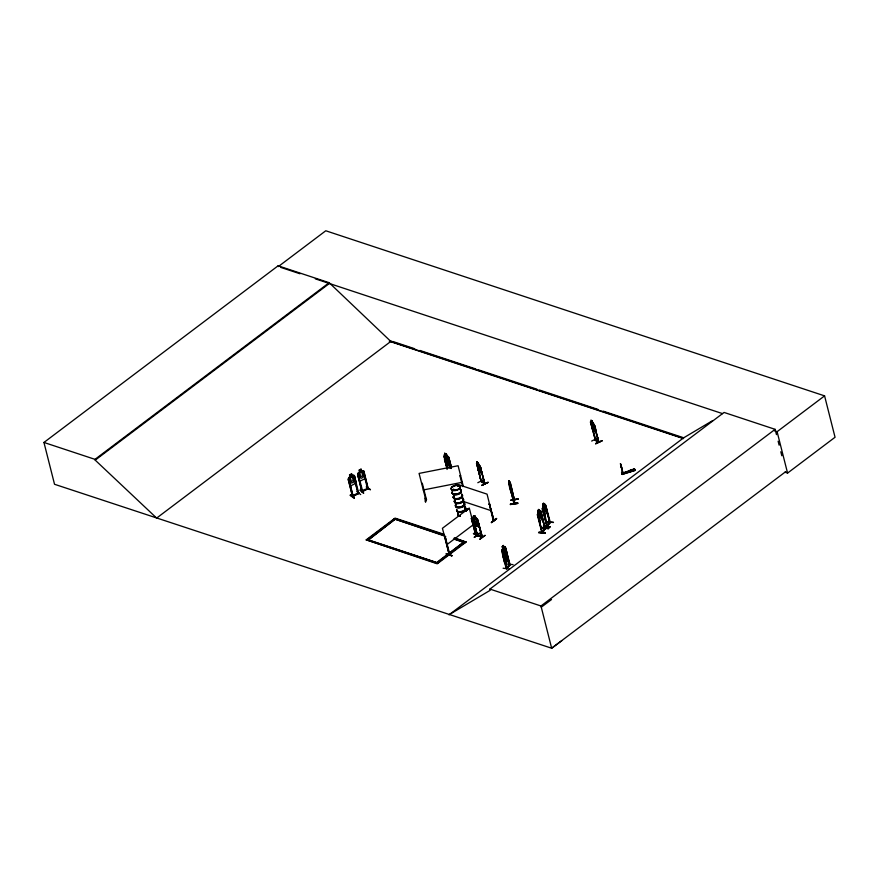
<?xml version="1.0" encoding="UTF-8"?>
<svg xmlns="http://www.w3.org/2000/svg" width="879" height="879" viewBox="0 0 879 879"><rect width="100%" height="100%" fill="white"/><g stroke="black" fill="none" stroke-linecap="round" stroke-linejoin="round"><path stroke-width="1.32" d="M477.813 482.725L484.043 479.484M598.072 437.907L591.677 441.049M450.213 462.695L450.07 464.573L446.06 463.123L444.928 461.014M450.96 468.496L451.103 466.683M472.484 517.874L472.847 517.237L472.419 517.83L474.858 525.488L478.989 526.818L479.077 524.906M478.989 526.818L479.143 524.939M451.773 555.506C434.303 550.43 463.771 559.604 446.433 553.759M506.491 555.319L506.326 557.627L505.249 558.89L504.26 557.934M355.764 481.033L355.566 483.417L350.71 485.856L349.578 484.076L350.71 485.856M365.038 478.681L365.192 476.264L365.038 478.681L360.137 481.088L359.017 479.407M510.073 564.637L505.601 548.046L509.435 565.01C512.16 563.021 505.029 571.361 506.491 567.603M467.914 509.315L465.837 510.941M474.44 537.344L479.385 533.278M514.281 499.624L514.589 499.129L514.248 503.788L509.501 485.351L509.117 480.615L509.007 482.088M509.172 482.769L509.106 481.296M509.468 483.977C508.271 485.79 512.424 496.042 510.875 491.438M514.402 499.865L509.655 481.758L509.622 482.648M509.304 484.9L509.732 481.747M510.545 483.219L514.413 500.173M510.545 488.493L509.732 483.45L514.248 503.744M514.314 499.788L513.94 503.799L509.337 484.197L511.633 489.427L511.358 493.075L510.787 491.449M510.435 504.557C516.885 501.579 523.423 503.282 510.424 504.513M510.963 500.283L518.28 498.986L510.974 500.041M514.336 503.337L513.775 503.14L514.578 499.755M517.742 503.48L510.446 504.315M518.247 499.129L510.952 500.195M511.721 489.966L511.303 493.086L511.358 487.504M633.155 469.397L634.407 468.815L634.671 469.441L621.86 473.473M622.288 474.166L635.22 470.353L622.365 474.396M622.42 474.506L621.75 472.254L621.936 473.495M634.451 469.078L621.728 473.32L621.563 472.528L622.848 472.089L623.035 472.803M634.583 469.298L621.958 473.726M350.26 495.24C351.754 493.339 358.489 502.535 350.26 495.24L354.259 497.756M350.49 494.789L354.226 497.481M363.434 493.24L359.972 489.999L363.785 493.086M622.541 472.353L621.816 472.88L622.31 472.375M622.266 472.693L621.728 472.517M538.882 517.962L539.827 518.907L540.827 517.643L540.948 515.336L538.783 509.38L537.717 510.743L538.234 512.776L537.344 514.852L541.914 532.663L545.112 528.565M537.454 514.841L537.64 513.71M546.914 510.04L547.09 512.479L544.508 515.665L542.288 508.622L545.002 504.282L549.946 522.774L550.342 522.335L547.375 526.092M452.74 490.042L453.245 489.405M453.509 489.845L453.399 489.438M453.443 490.196L453.96 489.46M458.113 486.274L458.541 485.768L458.19 486.296M458.234 485.944L458.398 486.285M504.447 562.12L502.601 554.814L505.59 550.485L506.106 550.847M503.909 547.452L504.711 546.529L501.667 550.858L506.249 568.669L510.018 564.626L509.326 564.318M628.946 471.144L629.76 471.243M629.869 471.177L629.661 471.408M425.216 498.052L425.447 502.019L425.535 497.943M425.469 497.712L425.777 501.865M538.3 512.787L537.915 514.16L542.233 532.641L545.441 528.554M545.002 504.282C543.552 507.381 544.354 500.404 542.618 504.524L547.408 526.092M368.18 488.504L361.873 491.636L357.742 475.078L358.313 474.792L362.587 490.976M362.686 491.449L361.752 490.998L362.357 490.746M368.158 487.999C368.279 489.284 362.137 489.098 361.994 491.757L357.599 473.913L359.566 472.188L358.973 470.111L361.082 469.111L361.544 471.243L362.752 471.408L363.708 475.209L363.093 477.363L361.159 478.33L359.709 477.209L358.753 473.407L359.489 472.155M368.312 488.603L362.148 491.713M503.293 554.133L503.645 552.759M503.623 555.946L503.063 550.704L504.282 549.364L503.129 550.715M538.574 532.608C542.859 530.663 551.331 534.641 538.574 532.553M543.552 525.873L550.21 526.741L543.475 526.334M545.244 532.971L538.695 532.399L545.266 532.905M509.49 569.087L503.118 568.23M465.573 510.611L465.881 511.117M477.704 519.478L482.263 537.311L476.978 535.597L477.033 534.85M476.912 535.608L482.45 537.157L477.715 520.456L481.758 537.179M477.583 535.212L482.285 536.575L481.604 536.575M493.537 520.17L493.449 519.841M542.332 531.674L541.739 532.026L544.936 528.565M544.672 528.378L545.288 527.949L544.892 528.389M547.298 525.576L549.836 522.346L546.694 525.752M546.815 526.356L542.244 508.633M546.848 526.356L550.276 522.368L545.859 505.788L549.727 522.763L545.463 504.568M550.122 521.807L550.309 522.324M352.127 475.88L351.578 473.814L349.501 474.858L350.106 476.923L348.172 478.681L352.567 496.503L348.282 479.813L348.853 479.527L353.105 496.053M357.72 473.935L358.16 472.946L362.928 470.562M478.242 468.683L481.154 481.527L476.649 463.057L480.198 466.134L481.582 471.605M590.435 421.997C594.149 419.766 599.126 436.83 592.677 429.699L590.457 421.909L595.325 439.95L591.095 423.37M449.685 554.034L448.949 554.341L449.389 554.979L445.609 538.069L444.972 538.344L445.609 538.069M506.612 568.614L502.305 550.166L502.733 548.804L501.975 549.672M484.384 483.098L484.703 483.933L480.341 467.002L484.933 483.769M481.395 481.011L484.779 483.164L484.252 483.659M484.889 483.78L480.879 481.34M594.929 439.698L595.435 439.412C601.5 441.818 597.951 444.027 594.896 439.654M595.281 439.929L595.171 439.346M598.138 441.489L598.412 441.5M598.335 442.082L594.369 425.403L598.973 442.203L595.16 439.533M547.276 525.444L546.661 525.752M620.959 466.386L621.134 467.232L620.64 465.441M506.853 568.328L502.414 551.693L506.579 568.614M451.795 555.847L446.466 554.045M447.103 469.463L443.972 454.959L448.828 457.234L451.345 467.364M538.355 512.809L537.783 510.743L538.838 509.501M542.739 504.557L543.738 503.282L544.255 505.315M539.376 511.424L540.629 510.787L545.09 528.982L540.629 510.787M543.2 506.568L542.508 507.447M537.607 513.666L540.102 510.501M538.058 515.687L542.178 532.278M540.662 512.38L541.189 512.028L545.112 528.938L540.662 512.38L541.189 512.028M542.958 509.468L547.079 526.422L542.892 509.864M548.727 528.565L542.178 527.982M543.475 526.389L543.574 525.818M547.079 521.763L553.385 522.258M544.716 528.543L542.398 531.784M425.722 499.909C427.436 499.294 425.271 500.942 425.722 499.239L426.535 499.744M503.524 552.539L504.601 551.188M503.876 553.451L504.953 552.199M503.249 555.495L503.964 554.572M505.172 553.341L505.974 552.309L506.502 552.671M505.908 556L504.832 557.253L502.887 549.496L503.986 548.232L504.799 554.66L503.348 553.946L504.667 555.429L504.513 558.736L505.007 555.594L506.139 556.825L506.502 556.308L505.139 554.858L505.315 551.737L503.854 553.298L503.788 552.671M504.909 561.747L507.557 558.637M507.677 558.681L507.447 556.231L507.677 558.681L504.964 561.857L504.063 560.297M505.304 563.571L507.952 560.461M502.788 548.826L502.151 546.749L503.392 545.409L503.887 547.562M503.37 545.529L502.151 546.749M505.271 546.826L509.655 565.043L505.821 548.067M506.798 554.737L503.975 557.89L506.798 554.737L506.656 552.287M506.787 564.076L513.072 564.615M595.544 439.841L591.018 420.019L593.6 423.502M475.682 535.102L471.353 518.445L475.836 535.036C474.133 534.839 477.132 533.322 475.528 534.498M445.159 538.409L449.334 555.001L442.423 528.29L469.265 508.04L476.187 534.773L471.99 518.16L471.353 518.445M350.512 495.075L354.325 497.822M357.907 493.163L352.248 495.778L352.951 495.448M352.402 496.382L358.775 493.372L352.688 496.448M352.039 475.957L354.38 475.572L358.753 493.438C359.434 492.152 356.764 493.569 358.566 492.636M358.094 493.075L358.127 493.515M367.323 488.23L368.026 487.9M476.187 534.773L475.55 535.003L476.011 534.619M629.034 471.1L629.891 470.869M426.392 499.283L425.733 499.437M446.016 459.431L445.433 459.871L446.4 463.672L447.697 465.584L449.334 466.112L449.806 464.771L448.839 460.97L447.323 457.915L445.499 457.399L446.092 459.519M448.916 460.365L449.773 461.233L444.818 459.047L444.444 459.596L446.884 467.254L450.037 468.21M472.836 517.357L476.945 518.555L475.693 518.214L475.297 516.149L473.473 515.632L475.253 516.204L477.78 526.422M472.419 517.83L477 535.641M473.99 517.665L472.792 517.281M477.704 519.511L476.89 518.588M474.858 525.488L479.044 526.774M465.859 510.578L467.892 509.04L465.562 511.226M493.943 520.588L493.251 520.61L489.295 503.909L494.031 520.643L489.295 503.909M489.779 504.074L489.131 504.041M472.957 518.907L477.517 535.772L473.265 519.203M478.198 520.61L477.539 520.588M473.748 533.564L479.088 535.3L473.418 533.432M493.372 519.852L493.701 520.17M491.383 522.28C507.172 510.655 481.143 530.751 496.393 518.5M496.47 518.764L491.504 522.587M479.407 533.256L474.21 537.322L479.22 533.476M477.462 535.75L473.77 520.335M482.011 536.992L481.516 536.52M479.923 539.135L485.153 535.443M479.857 539.157L484.922 535.322M561.912 640.571L551.66 648.23L54.531 484.274L43.95 442.456L278.105 265.81L329.164 282.708L390.803 341.426L683.159 438.203M43.95 442.456L95.009 459.354L329.164 282.708M157.198 517.665L156.649 518.083L95.207 460.135L329.361 283.488M156.649 518.083L391.353 341.019M444.642 453.322L445.181 455.487L444.642 453.322L446.389 453.894L447.85 456.992L448.817 460.794L448.356 462.134L446.73 461.596L445.444 459.673L444.477 455.871L445.159 455.355M444.06 456.597L446.961 468.057M448.026 456.311L448.719 457.278M451.18 468.485L448.784 458.168L451.52 467.232M449.257 458.322L448.609 458.3M444.983 460.97L446.027 463.167M454.311 537.728L466.035 542.09L437.237 563.813L366.235 539.827L395.034 518.105L444.005 534.311M366.367 540.343L395.165 518.621L444.137 534.839M368.378 539.948L395.089 519.192L368.378 539.948L367.345 539.607L438.225 563.076M446.609 544.848L473.451 524.598M437.061 562.208L463.892 541.958L438.258 561.923M366.235 539.827L437.116 563.296L465.903 541.563M448.993 614.85L683.708 437.786L712.759 420.536M449.543 614.432L490.218 590.292L489.911 589.084L724.076 412.438L775.124 429.337L776.465 434.611M489.911 589.084L540.97 605.983L775.124 429.337M774.498 430.831L777.102 431.688L824.579 395.869L835.05 437.259L787.573 473.078L784.969 472.21M785.815 471.583L551.66 648.23L540.97 605.983M541.277 607.191L551.529 599.533M352.325 495.745L353.127 495.712M357.929 492.943L358.5 492.669M367.4 488.197L367.96 487.933M445.422 538.003L449.85 554.583M475.913 534.685L475.847 534.047M474.067 517.753L473.363 518.149L474.319 521.95L475.616 523.862L477.264 524.389L477.726 523.038L476.77 519.236L475.715 518.28M476.912 461.662L478 467.837L480.209 470.726C480.044 467.727 479.494 463.442 476.912 461.662L477.495 463.793L476.429 463.508M476.934 464.617L481.296 481.549M478.692 464.573L479.571 465.167M480.132 466.178L484.703 483.933M480.692 467.243L480.121 467.112M478.714 471.265L477.813 468.968L478.714 471.265L481.659 473.331L478.725 471.221M592.204 420.931L594.237 429.117L592.028 426.227M594.72 425.645L594.16 425.513M591.776 427.403L592.677 429.699M488.131 482.406L481.692 485.483L488.142 482.428M487.944 482.241L481.692 485.417M595.61 430.007L595.621 431.765M595.632 443.543L602.17 440.818L595.665 443.587M595.72 443.884L601.972 440.643M353.457 475.297L348.611 477.594M353.885 477.011L354.589 476.814L353.885 477.011L358.017 493.591M363.357 472.265L364.049 472.078L363.357 472.265L367.609 488.955M348.985 479.626L348.282 479.813M366.719 486.977L370.455 489.746L366.411 487.076M360.709 494.58L356.885 491.581M453.751 489.988L452.949 490.086M629.331 470.781L629.496 471.331M368.004 488.537L363.928 471.979M352.94 496.086L348.853 479.527M358.291 493.635L354.017 477.099M620.486 463.705L620.695 464.299M620.772 465.189L620.398 463.694M621.42 466.771L621.222 465.947L621.728 467.892M621.86 468.122L621.64 467.145M622.673 472.682L621.233 467.199M628.573 470.946L629.825 470.364L630.496 471.507M630.968 469.979C632.979 472.891 629.408 469.144 632.265 469.54L632.935 470.694M622.145 473.847L623.53 473.243L623.705 473.957L623.046 472.748L621.761 473.188L622.42 474.396M426.238 499.349L426.502 499.92L422.272 483.208L421.612 483.34M465.463 510.633L465.705 511.237L463.76 502.953M493.317 520.599L493.888 520.016M358.72 493.24L358.39 492.679M473.495 533.685L481.978 536.695M459.97 475.792L460.64 475.66L459.981 475.924L462.673 486.559M423.26 489.977L462.288 482.296M506.315 568.087L509.545 564.604L506.754 567.801M508.875 481.945L509.49 483.999M509.897 482.055L514.424 500.217M510.38 504.041L517.687 502.986M453.355 489.372L454.025 489.504M453.256 489.889L452.839 490.032M425.886 500.041L419.074 473.418L458.102 465.738L463.332 486.428M370.026 489.57L366.301 486.834M544.189 505.315L544.892 505.315L545.859 509.117L545.727 511.424L544.727 512.699L543.782 511.743M504.777 551.518L505.524 551.518L506.809 557.132L506.645 559.44L505.568 560.703L504.579 559.747M503.821 547.551L504.579 547.562L505.37 553.66L504.271 554.924L503.271 553.968M509.556 482.769L510.952 490.119L510.457 489.153M542.123 518.687L541.936 516.248L542.079 518.654L539.607 521.884L538.761 520.269M546.936 521.928L553.484 522.511M548.76 528.587L542.024 528.235M548.485 528.466L542.035 528.147M502.832 553.616L502.601 554.814M493.69 520.775L487.065 494.141L458.717 484.758M482.197 537.333L477.715 520.456M445.576 457.487L447.224 458.014M474.242 518.434L475.891 518.951M475.198 522.236L476.847 522.763M824.579 395.869L325.779 230.77L278.302 266.59L278.105 265.81M280.862 267.436L300.003 273.765M315.319 278.841L722.527 413.624M392.66 341.448L414.745 348.754M419.942 350.479L475.814 368.971M478.407 369.828L536.882 389.188M539.475 390.045L597.951 409.394M603.148 411.119L683.708 437.786M389.298 341.25L683.444 438.61M444.664 453.443L446.29 453.982L446.807 456.025M445.972 463.211L450.125 464.53M464.189 501.733L491.251 510.699M455.729 538.673L466.035 542.09M444.313 535.476L394.056 518.841L445.73 536.421M454.619 538.893L465.057 542.826L453.465 538.981M369.916 540.464L435.643 562.219M353.435 475.187L354.38 475.572M595.226 439.577L595.182 439.929M598.478 441.357L598.588 442.313M504.645 546.518L505.238 546.903M540.036 510.578L540.596 510.864M590.611 421.491L591.589 422.151M592.688 429.655L595.698 431.732M477.275 462.244L478.198 463.442L477.44 462.914M484.659 483.911L480.912 481.329M357.599 473.913L359.082 479.363M358.313 474.792L357.742 475.078M622.42 472.375L623.123 473.44M634.407 468.815L635.121 470.111M633.122 469.254L633.792 470.397M628.529 470.792L629.199 471.946M503.096 556.275L504.041 557.901M504.414 562.055L505.359 563.681L508.073 560.505L507.842 558.055M509.315 484.197L511.622 489.427M620.794 464.266L621.123 465.98M777.102 431.688L787.573 473.078M778.135 441.214L779.135 445.181M780.805 451.773L781.816 455.74M594.193 424.535L598.731 442.335M537.992 516.083L542.145 532.685L541.794 531.971M509.029 480.626L509.644 482.758M504.216 549.353L506.238 557.813L505.161 559.077L504.194 555.275M477.253 465.892L481.154 481.527M473.528 515.588L476.132 525.895M466.101 511.391L461.914 494.844A4.67 2.417 -14.2 0 1 458.113 499.261A4.67 2.417 -14.2 0 1 453.982 496.371M462.079 496.305L463.09 500.294M448.784 458.168L451.037 467.079M444.356 456.893L446.939 467.079M368.213 488.691L363.807 470.792L361.5 471.221L360.983 469.177M354.347 475.539L355.698 481.066M351.578 473.814L352.083 475.989L353.281 476.143L354.248 479.945L353.622 482.099L351.699 483.065L350.249 481.956L349.282 478.154L350.15 476.956L349.633 474.913M95.009 459.354L95.207 460.135M621.871 468.287L623.024 473.473M481.538 471.573L481.593 473.363M461.871 494.514A4.736 2.45 -14.2 0 1 458.047 499.03A4.736 2.45 -14.2 0 1 453.85 496.097M462.761 498.393A4.637 2.406 -14.2 0 1 459.025 502.821A4.637 2.406 -14.2 0 1 454.904 499.942M462.815 498.47A4.681 2.428 -14.2 0 1 459.047 502.942A4.681 2.428 -14.2 0 1 454.893 500.03M462.848 498.635A4.67 2.417 -14.2 0 1 459.091 503.096A4.67 2.417 -14.2 0 1 454.948 500.195M461.816 494.284A4.736 2.45 -14.2 0 1 457.992 498.8A4.736 2.45 -14.2 0 1 453.795 495.866M461.211 490.746A4.67 2.417 -14.2 0 1 456.959 494.701A4.67 2.417 -14.2 0 1 452.399 492.482M459.783 489.109A4.67 2.417 -14.2 0 1 457.948 493.613A4.67 2.417 -14.2 0 1 452.202 491.713M461.695 494.042A4.67 2.417 -14.2 0 1 458.519 498.36A4.67 2.417 -14.2 0 1 453.355 496.283M461.211 490.46A4.736 2.45 -14.2 0 1 456.893 494.47A4.736 2.45 -14.2 0 1 452.267 492.218M459.948 489.581A4.736 2.45 -14.2 0 1 460.717 489.955M459.893 489.35A4.736 2.45 -14.2 0 1 458.025 493.91A4.736 2.45 -14.2 0 1 452.213 491.987M460.025 515.962A4.637 2.406 -14.2 0 1 458.201 512.962M462.936 499.074A4.637 2.406 -14.2 0 1 459.19 503.491A4.637 2.406 -14.2 0 1 455.08 500.612M460.036 516.083A4.681 2.428 -14.2 0 1 458.19 513.061M462.903 498.832A4.681 2.428 -14.2 0 1 459.135 503.293A4.681 2.428 -14.2 0 1 454.992 500.382M463.947 502.733A4.736 2.45 -14.2 0 1 460.135 507.249A4.736 2.45 -14.2 0 1 455.937 504.315M463.826 502.502A4.67 2.417 -14.2 0 1 460.058 506.952A4.67 2.417 -14.2 0 1 455.926 504.052M464.024 503.26A4.67 2.417 -14.2 0 1 460.849 507.579A4.67 2.417 -14.2 0 1 455.685 505.502M465.661 508.337A4.67 2.417 -14.2 0 1 461.409 512.281A4.67 2.417 -14.2 0 1 456.849 510.073M464.343 506.93A4.736 2.45 -14.2 0 1 462.486 511.501A4.736 2.45 -14.2 0 1 456.662 509.567M464.233 506.7A4.67 2.417 -14.2 0 1 462.398 511.204A4.67 2.417 -14.2 0 1 456.651 509.304M464.013 502.975A4.736 2.45 -14.2 0 1 460.794 507.348A4.736 2.45 -14.2 0 1 455.564 505.238M465.661 508.051A4.736 2.45 -14.2 0 1 461.947 511.919A4.736 2.45 -14.2 0 1 456.597 510.479M464.398 507.172A4.736 2.45 -14.2 0 1 465.167 507.535M445.598 460.003L447.29 462.684L446.752 464.738L447.323 464.903L447.774 463.244L449.795 465.716L448.015 462.925C449.74 461.222 447.367 459.453 447.521 462.332L445.598 460.003M503.217 555.44L502.997 556.638L503.293 555.451M543.618 526.147L550.21 526.741L543.618 526.147M538.673 510.062L538.201 511.556L538.673 510.062M543.574 503.843L543.101 505.337L543.574 503.843M539.453 512.204L538.453 513.479L539.42 517.281L540.42 516.006L539.453 512.204M544.354 505.996L543.354 507.26L544.321 511.062L545.321 509.798L544.354 505.996M504.15 550.045L503.634 551.529L504.15 550.045M503.195 546.079L502.656 547.573L503.195 546.079M351.303 474.462L350.062 475.089L350.238 475.759L351.479 475.143L351.303 474.462M360.775 469.727L359.522 470.342L359.698 471.023L360.939 470.397L360.775 469.727M352.248 476.671L350.314 477.638L351.281 481.439L353.215 480.472L352.248 476.671M361.719 471.924L359.786 472.891L360.742 476.693L362.675 475.726L361.719 471.924M447.07 458.212L446.016 457.871L447.246 458.893L447.07 458.212M447.96 460.684L446.323 460.156L447.279 463.958L448.927 464.486L447.96 460.684M474.99 516.489L473.935 516.149L475.165 517.16L474.99 516.489M446.082 454.234L445.038 453.883L446.257 454.904L446.082 454.234M446.982 456.706L445.345 456.168L446.312 459.97L447.938 460.508L446.982 456.706M592.061 421.173L591.303 420.634L592.226 421.843L592.061 421.173M592.864 423.689L591.699 422.865L592.655 426.667L593.83 427.491L592.864 423.689M478.835 465.288L477.66 464.475L478.626 468.276L479.802 469.089L478.835 465.288M453.498 490.218A4.67 2.417 -14.2 0 0 460.233 486.746A4.67 2.417 -14.2 0 0 453.278 485.977A4.67 2.417 -14.2 0 0 453.498 490.218M453.608 490.592A4.637 2.406 -14.2 0 0 460.31 487.153A4.637 2.406 -14.2 0 0 453.399 486.373A4.637 2.406 -14.2 0 0 453.608 490.592M453.542 490.394A4.681 2.428 -14.2 0 0 460.288 486.911A4.681 2.428 -14.2 0 0 453.322 486.142A4.681 2.428 -14.2 0 0 453.542 490.394M458.245 513.226A4.67 2.417 -14.2 0 0 460.08 516.248A4.67 2.417 -14.2 0 1 458.234 513.204"/></g></svg>
